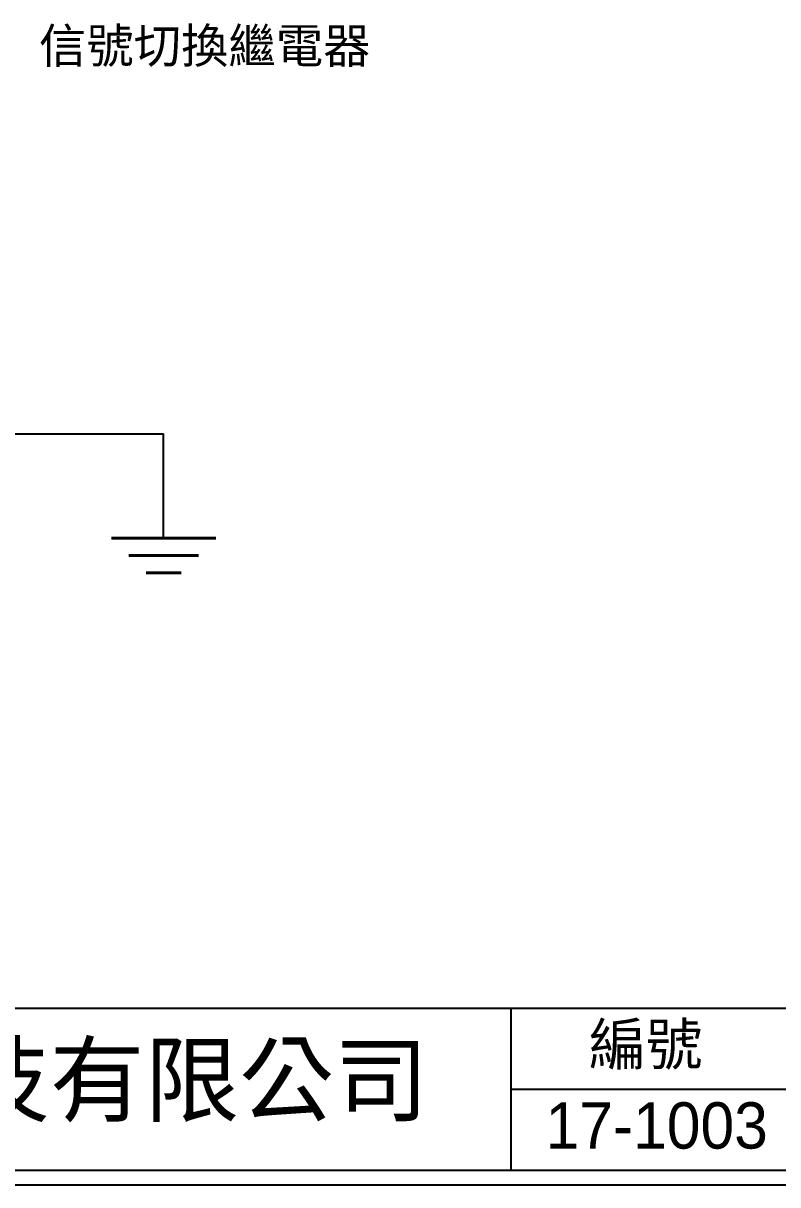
# Model space of a CAD drawing. Extents: x 275 to 562, y 265 to 469.
# Drawn here: x 368.5 to 433.7, y 264.9 to 365.3 of the extents above; entities that cross this region are included whole.
import ezdxf

# ---------------------------------------------------------------- set-up
doc = ezdxf.new("R2010")
doc.units = 0
doc.layers.add('圖框層', color=7, linetype='CONTINUOUS')
doc.layers.add('標尺寸層', color=3, linetype='CONTINUOUS')
doc.styles.add('CNS', font='')
doc.styles.add('STSL', font='kaiu.ttf')
doc.styles.get('CNS').set_extended_font_data('PMingLiU')

msp = doc.modelspace()

# ---------------------------------------------------------------- linework, layer by layer
at = {"layer": '圖框層', "color": 7}
for p, q in [((276.15, 280.2), (560.65, 280.2)), ((410.65, 266.2), (410.65, 280.2)), ((410.65, 273.2), (560.65, 273.2)), ((276.15, 266.2), (560.65, 266.2)), ((274.9, 264.95), (561.9, 264.95))]:
    msp.add_line(p, q, dxfattribs=at)
at = {"layer": '標尺寸層', "color": 0}
for p in [(356.12, 329.81), (380.63, 320.8)]:
    msp.add_line(p, (380.63, 329.81), dxfattribs=at)
at = {"layer": '標尺寸層', "color": 7, "lineweight": 40}
for p, q in [((376.13, 320.8), (385.13, 320.8)), ((377.63, 319.3), (383.63, 319.3)), ((379.13, 317.8), (382.13, 317.8))]:
    msp.add_line(p, q, dxfattribs=at)

# ---------------------------------------------------------------- texts
at = {"layer": '圖框層', "color": 7, "style": 'STSL'}
for s, height, p in [('編號', 3.6, (417.36, 275.28)), ('泓陞自動化科技有限公司', 6, (313.5, 271.02))]:
    msp.add_text(s, height=height, dxfattribs=at).set_placement(p)
at = {"layer": '標尺寸層', "color": 7, "attachment_point": 1, "style": 'CNS'}
for s, width, insert, char_height in [('\\pt27;信號切換繼電器', 33.6771, (369.86, 364.84), 3), ('\\pt80;17-1003', 18.7487, (413.62, 272.07), 4)]:
    msp.add_mtext_dynamic_manual_height_columns(s, width=width, gutter_width=32.5, heights=[0], dxfattribs=dict(at, insert=insert, char_height=char_height))

doc.saveas('drawing.dxf')
